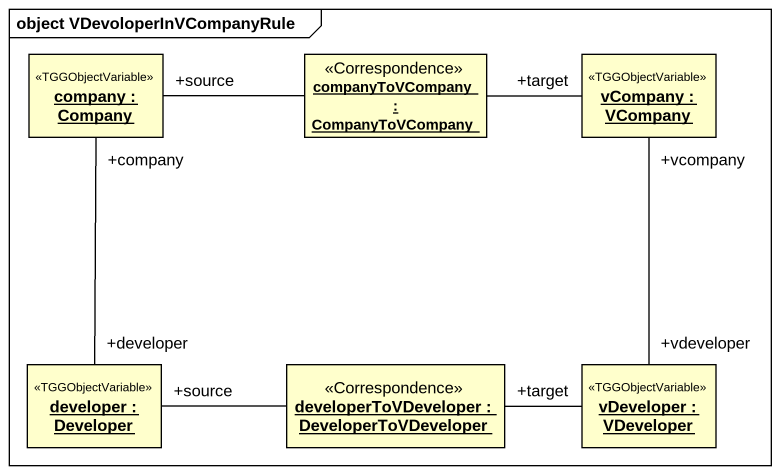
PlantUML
@startuml
mainframe object VDevoloperInVCompanyRule
hide circle
hide empty members
object "company : Company" as company <<TGGObjectVariable>>
object "companyToVCompany : CompanyToVCompany" as companyToVCompany <<Correspondence>>
object "vCompany : VCompany" as vCompany <<TGGObjectVariable>>
object "developer : Developer" as developer <<TGGObjectVariable>>
object "developerToVDeveloper : DeveloperToVDeveloper" as developerToVDeveloper <<Correspondence>>
object "vDeveloper : VDeveloper" as vDeveloper <<TGGObjectVariable>>
company "+company" -- "+developer" developer
companyToVCompany -left- "+source" company
companyToVCompany -right- "+target" vCompany
vCompany "+vcompany" -- "+vdeveloper" vDeveloper
developerToVDeveloper -left- "+source" developer
developerToVDeveloper -right- "+target" vDeveloper
@enduml
